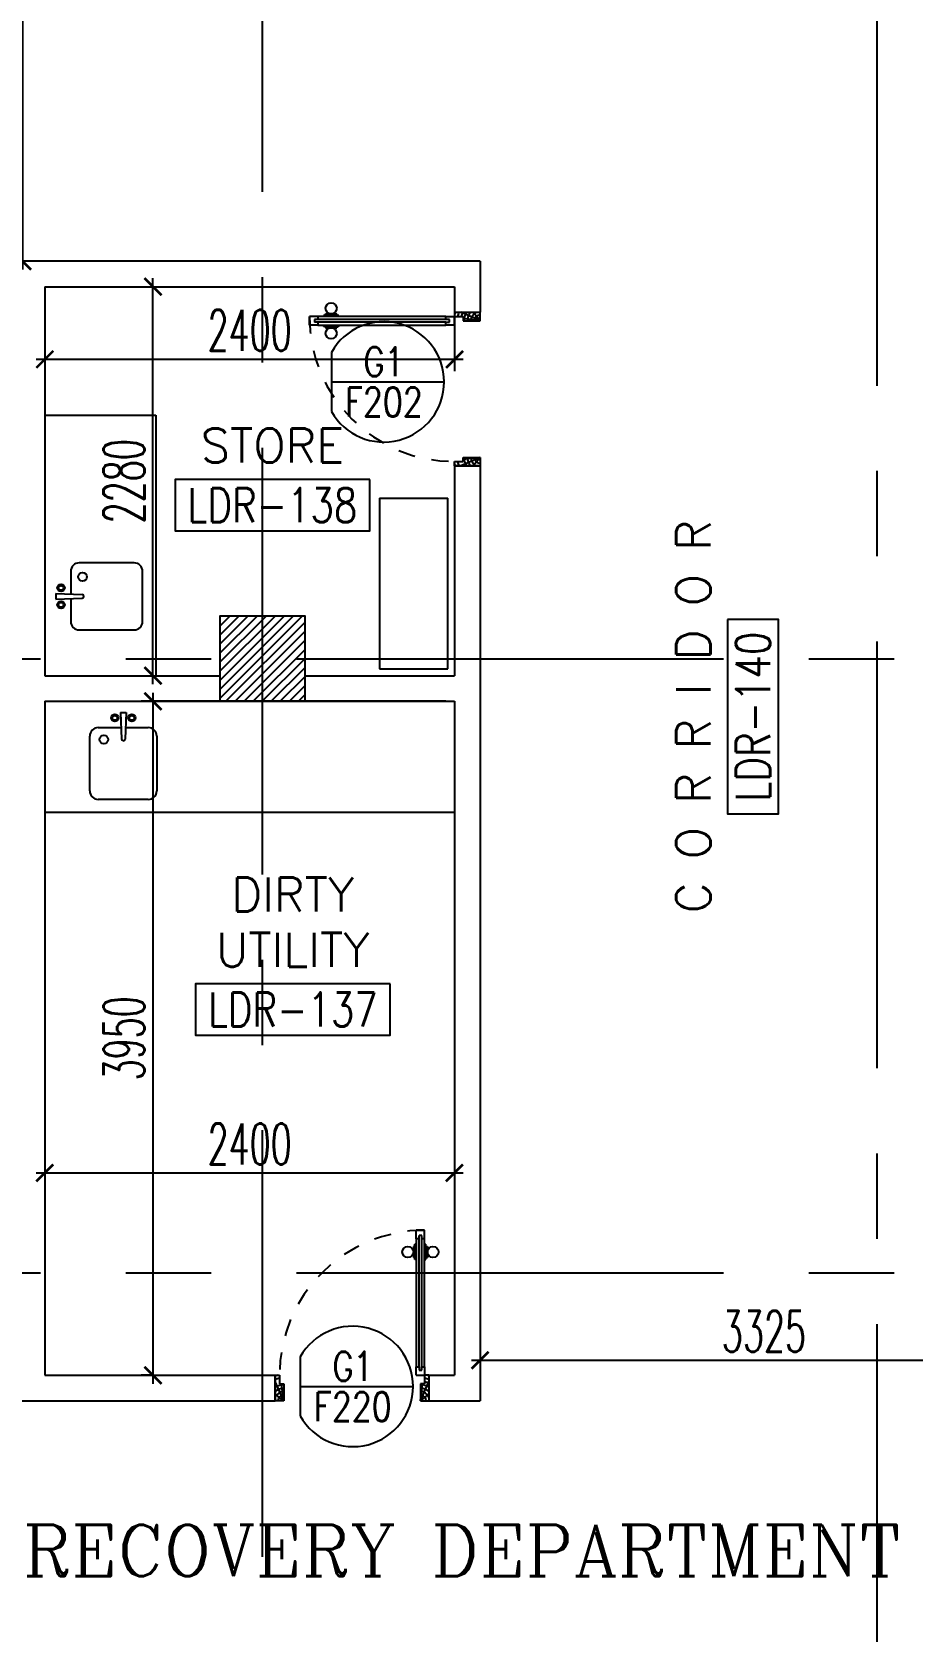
# Model space of a CAD drawing. Extents: x 275967.8 to 276060, y 57291.9 to 57371.4.
# Drawn here: x 275994.99 to 276000.15, y 57307.46 to 57316.84 of the extents above; entities that cross this region are included whole.
import ezdxf
from ezdxf.enums import TextEntityAlignment as Align

# ---------------------------------------------------------------- set-up
doc = ezdxf.new("R2010")
doc.units = 0
doc.header["$MEASUREMENT"] = 0
doc.header["$PDMODE"] = 34
doc.linetypes.add('CENTERX2', pattern=[4, 2.5, -0.5, 0.5, -0.5])
doc.linetypes.add('HIDDEN', pattern=[0.375, 0.25, -0.125])
doc.layers.get('0').update_dxf_attribs({"linetype": 'CONTINUOUS'})
doc.layers.get('DEFPOINTS').update_dxf_attribs({"linetype": 'CONTINUOUS'})
for name, color, linetype in [('AXES', 11, 'CENTERX2'), ('COL', 5, 'CONTINUOUS'), ('DIM', 4, 'CONTINUOUS'), ('DOOR', 7, 'CONTINUOUS'), ('DOOR-CR', 2, 'CONTINUOUS'), ('DOOR-NO', 3, 'CONTINUOUS'), ('HAT', 8, 'CONTINUOUS'), ('ME-FIX', 3, 'CONTINUOUS'), ('NON-MEDICAL', 3, 'CONTINUOUS'), ('RM-BOX', 4, 'CONTINUOUS'), ('RM-NAME', 2, 'CONTINUOUS'), ('RM-NO', 2, 'CONTINUOUS'), ('WALL', 2, 'CONTINUOUS')]:
    doc.layers.add(name, color=color, linetype=linetype)
doc.styles.add('ROMANC', font='romanc', dxfattribs={"height": 0.1})
doc.styles.add('ROMANS', font='ROMANS.shx', dxfattribs={"width": 0.6})
doc.dimstyles.new('STANDARD in', dxfattribs={"dimtxt": 0.24, "dimasz": 0.1, "dimexe": 0.07, "dimexo": 0.05, "dimgap": 0.05, "dimtad": 1, "dimdec": 0, "dimlfac": 1000, "dimzin": 0, "dimdsep": 46, "dimtxsty": 'ROMANS', "dimblk": 'ARCHTICK', "dimcen": 0.05, "dimdle": 0.05, "dimclrd": 4, "dimclre": 4, "dimclrt": 2, "dimadec": 0, "dimazin": 0, "dimtfac": 1, "dimtdec": 0, "dimtmove": 2, "dimatfit": 3, "dimfxl": 0, "dimtolj": 1, "dimtzin": 0, "dimarcsym": 0})

# ---------------------------------------------------------------- blocks, each defined once
blk = doc.blocks.new('*X84')
at = {"color": 0}
for p, q in [((42139.2, 132666.6), (42622.4, 133149.7)), ((42139.2, 132719.6), (42569.4, 133149.7)), ((42139.2, 132772.6), (42516.3, 133149.7)), ((42139.2, 132825.7), (42463.3, 133149.7)), ((42139.2, 132878.7), (42410.3, 133149.7)), ((42139.2, 132931.7), (42357.2, 133149.7)), ((42139.2, 132984.8), (42304.2, 133149.7)), ((42139.2, 133037.8), (42251.2, 133149.7)), ((42139.2, 133090.8), (42198.1, 133149.7)), ((42139.2, 133143.9), (42145.1, 133149.7)), ((42175.4, 132649.7), (42639.2, 133113.5)), ((42228.5, 132649.7), (42639.2, 133060.5)), ((42281.5, 132649.7), (42639.2, 133007.5)), ((42334.5, 132649.7), (42639.2, 132954.4)), ((42387.6, 132649.7), (42639.2, 132901.4)), ((42440.6, 132649.7), (42639.2, 132848.4)), ((42493.6, 132649.7), (42639.2, 132795.3)), ((42546.7, 132649.7), (42639.2, 132742.3)), ((42599.7, 132649.7), (42639.2, 132689.3))]:
    blk.add_line(p, q, dxfattribs=at)
blk = doc.blocks.new('COL50')
at = {"layer": 'COL'}
blk.add_lwpolyline([(-250, 250), (-250, -250), (250, -250), (250, 250)], close=True, dxfattribs=at)
blk = doc.blocks.new('DOOR90')
at = {"layer": 'DOOR', "color": 0, "linetype": 'ByBlock'}
for p, q in [((-150, 0), (-150, -25)), ((-150, 0), (0, 0)), ((0, -50), (0, 0)), ((-1000, -25), (-1000, -75)), ((-1000, -75), (-1000, -25)), ((-950, -25), (-1000, -25)), ((-950, -75), (-1000, -75)), ((-970, -42), (-970, -58)), ((-950, -42), (-970, -42)), ((-950, -58), (-970, -58)), ((-950, -25), (-950, -42)), ((-950, -58), (-950, -75)), ((-917.6, -25), (-917.6, -17.8)), ((-827.6, -17.8), (-917.6, -17.8)), ((-917.6, -75), (-917.6, -82.2)), ((-827.6, -82.2), (-917.6, -82.2)), ((-905, -17.8), (-905, -8.8)), ((-905, -8.8), (-840.2, -8.8)), ((-905, -17.8), (-840.2, -17.8)), ((-905, -82.2), (-905, -91.2)), ((-905, -82.2), (-840.2, -82.2)), ((-905, -91.2), (-840.2, -91.2)), ((-840.2, -17.8), (-840.2, -8.8)), ((-840.2, -82.2), (-840.2, -91.2)), ((-827.6, -25), (-827.6, -17.8)), ((-827.6, -75), (-827.6, -82.2)), ((-200, -42), (-200, -25)), ((-200, -25), (-150, -25)), ((-180, -42), (-200, -42)), ((-200, -75), (-200, -58)), ((-200, -58), (-180, -58)), ((-150, -75), (-200, -75)), ((-180, -58), (-180, -42)), ((-150, -75), (-150, -25)), ((-150, -25), (-100, -25)), ((-100, -25), (-100, -50)), ((-100, -50), (0, -50)), ((-150, -900), (-150, -875)), ((-150, -875), (-100, -875)), ((0, -900), (-150, -900)), ((-150, -900), (0, -900)), ((-100, -850), (0, -850)), ((-100, -875), (-100, -850)), ((0, -850), (0, -900))]:
    blk.add_line(p, q, dxfattribs=at)
at = {"layer": 'DOOR', "color": 9, "linetype": 'ByBlock'}
for p, q in [((0, -50), (-113.7, 0)), ((0, -50), (-40.1, 0)), ((0, -50), (-100, -36.6)), ((0, -850), (-113.7, -900)), ((0, -850), (-100, -863.4)), ((0, -850), (-40.1, -900))]:
    blk.add_line(p, q, dxfattribs=at)
at = {"layer": 'DOOR', "linetype": 'ByBlock'}
for p, q in [((-200, -25), (-950, -25)), ((-200, -42), (-950, -42)), ((-200, -58), (-950, -58)), ((-950, -75), (-200, -75))]:
    blk.add_line(p, q, dxfattribs=at)
at = {"layer": 'DOOR', "color": 0, "linetype": 'ByBlock'}
for centre in [(-872.6, 23.5), (-872.6, -123.5)]:
    blk.add_circle(centre, 32.4, dxfattribs=at)
at = {"layer": 'DOOR', "color": 9, "linetype": 'ByBlock'}
for centre, radius, start, end in [((0, -50), 154.4, 161.10529, 166.28577), ((0, -50), 134.4, 158.15985, 169.28002), ((0, -50), 94.4, 148.01819, 180), ((0, -50), 74.4, 137.77643, 180), ((0, -50), 114.4, 154.08384, 167.37743), ((0, -50), 54.4, 113.20738, 180), ((0, -50), 34.4, 90, 180), ((0, -50), 14.4, 90, 180), ((0, -850), 154.4, 193.71423, 198.89471), ((0, -850), 134.4, 190.71998, 201.84015), ((0, -850), 94.4, 180, 211.98181), ((0, -850), 74.4, 180, 222.22357), ((0, -850), 54.4, 180, 246.79262), ((0, -850), 34.4, 180, 270), ((0, -850), 14.4, 180, 270)]:
    blk.add_arc(centre, radius, start, end, dxfattribs=at)
at = {"layer": 'DOOR', "linetype": 'HIDDEN', "ltscale": 0.5}
blk.add_arc((-150, -25), 850, 180, 270, dxfattribs=at)
blk = doc.blocks.new('DD1')
at = {"layer": 'DOOR-CR'}
blk.add_line((-307.6, 0), (352.8, 0), dxfattribs=at)
blk.add_lwpolyline([(-307.6, -172.9, 3.820224), (-307.6, 172.9)], format="xyb", close=True, dxfattribs=at)
at = {"layer": 'DOOR-NO', "color": 255, "style": 'ROMANS', "width": 0.8}
for tag, p in [('G', (0, 183.5)), ('000', (0, -141.4))]:
    blk.add_attdef(tag, text='', height=204, dxfattribs=at).set_placement(p, align=Align.MIDDLE)
blk = doc.blocks.new('RM1')
at = {"layer": 'RM-BOX'}
blk.add_lwpolyline([(569.9, -200), (-569.9, -200), (-569.9, -500), (569.9, -500)], close=True, dxfattribs=at)
at = {"layer": 'RM-NAME', "style": 'ROMANS'}
for tag, p in [('ROOMNAME1', (0, 323.8)), ('ROOMNAME2', (0, 0))]:
    blk.add_attdef(tag, text='', height=200, dxfattribs=at).set_placement(p, align=Align.MIDDLE)
at = {"layer": 'RM-NO', "style": 'ROMANS', "width": 0.8}
blk.add_attdef('ROOMNO', text='', height=200, dxfattribs=at).set_placement((0, -350), align=Align.MIDDLE)
blk = doc.blocks.new('_ARCHTICK')
at = {"color": 0, "linetype": 'ByBlock', "const_width": 0.15}
blk.add_lwpolyline([(-0.5, -0.5), (0.5, 0.5)], dxfattribs=at)
blk = doc.blocks.new('*D327')
at = {"layer": 'DEFPOINTS', "color": 0, "linetype": 'ByBlock', "ltscale": 0.3}
for p in [(276000.9355, 57309.4967), (275997.6105, 57309.3589), (275997.6105, 57309.0504)]:
    blk.add_point(p, dxfattribs=at)
at = {"layer": 'DIM', "color": 4, "linetype": 'ByBlock', "lineweight": -2, "ltscale": 0.3}
for p, q in [((276000.9355, 57309.4467), (276000.9355, 57308.9804)), ((275997.6105, 57309.3089), (275997.6105, 57308.9804)), ((276000.9855, 57309.0504), (275997.5605, 57309.0504))]:
    blk.add_line(p, q, dxfattribs=at)
at = {"layer": 'DIM', "color": 4, "linetype": 'ByBlock', "lineweight": -2, "ltscale": 0.3, "xscale": 0.1, "yscale": 0.1, "zscale": 0.1, "rotation": 180}
blk.add_blockref('_ARCHTICK', (275997.6105, 57309.0504), dxfattribs=at)
at = {"layer": 'DIM', "color": 4, "linetype": 'ByBlock', "lineweight": -2, "ltscale": 0.3, "xscale": 0.1, "yscale": 0.1, "zscale": 0.1}
blk.add_blockref('_ARCHTICK', (276000.9355, 57309.0504), dxfattribs=at)
at = {"layer": 'DIM', "color": 2, "linetype": 'ByBlock', "ltscale": 0.3, "insert": (275999.273, 57309.2204), "char_height": 0.24, "attachment_point": 5, "style": 'ROMANS'}
blk.add_mtext('\\A1;3325', dxfattribs=at)
blk = doc.blocks.new('*D326')
at = {"layer": 'DEFPOINTS', "color": 0, "linetype": 'ByBlock', "ltscale": 0.3}
for p in [(275997.4605, 57312.9129), (275995.6942, 57308.9629), (275995.7355, 57308.9629)]:
    blk.add_point(p, dxfattribs=at)
at = {"layer": 'DIM', "color": 4, "linetype": 'ByBlock', "lineweight": -2, "ltscale": 0.3}
for p, q in [((275995.6942, 57312.9629), (275995.6942, 57308.9129)), ((275997.4105, 57312.9129), (275995.6242, 57312.9129)), ((275995.6855, 57308.9629), (275995.6242, 57308.9629))]:
    blk.add_line(p, q, dxfattribs=at)
at = {"layer": 'DIM', "color": 4, "linetype": 'ByBlock', "lineweight": -2, "ltscale": 0.3, "xscale": 0.1, "yscale": 0.1, "zscale": 0.1}
for p, rotation in [((275995.6942, 57312.9129), 90), ((275995.6942, 57308.9629), 270)]:
    blk.add_blockref('_ARCHTICK', p, dxfattribs=dict(at, rotation=rotation))
at = {"layer": 'DIM', "color": 2, "linetype": 'ByBlock', "ltscale": 0.3, "insert": (275995.5242, 57310.9379), "char_height": 0.24, "attachment_point": 5, "rotation": 90, "style": 'ROMANS'}
blk.add_mtext('\\A1;3950', dxfattribs=at)
blk = doc.blocks.new('*D325')
at = {"layer": 'DEFPOINTS', "color": 0, "linetype": 'ByBlock', "ltscale": 0.3}
for p in [(275995.0605, 57310.2172), (275997.4605, 57310.2172), (275997.4605, 57310.1487)]:
    blk.add_point(p, dxfattribs=at)
at = {"layer": 'DIM', "color": 4, "linetype": 'ByBlock', "lineweight": -2, "ltscale": 0.3}
for p, q in [((275995.0105, 57310.1487), (275997.5105, 57310.1487)), ((275995.0605, 57310.1672), (275995.0605, 57310.0787)), ((275997.4605, 57310.1672), (275997.4605, 57310.0787))]:
    blk.add_line(p, q, dxfattribs=at)
at = {"layer": 'DIM', "color": 4, "linetype": 'ByBlock', "lineweight": -2, "ltscale": 0.3, "xscale": 0.1, "yscale": 0.1, "zscale": 0.1, "rotation": 180}
blk.add_blockref('_ARCHTICK', (275995.0605, 57310.1487), dxfattribs=at)
at = {"layer": 'DIM', "color": 4, "linetype": 'ByBlock', "lineweight": -2, "ltscale": 0.3, "xscale": 0.1, "yscale": 0.1, "zscale": 0.1}
blk.add_blockref('_ARCHTICK', (275997.4605, 57310.1487), dxfattribs=at)
at = {"layer": 'DIM', "color": 2, "linetype": 'ByBlock', "ltscale": 0.3, "insert": (275996.2605, 57310.3187), "char_height": 0.24, "attachment_point": 5, "style": 'ROMANS'}
blk.add_mtext('\\A1;2400', dxfattribs=at)
blk = doc.blocks.new('*D324')
at = {"layer": 'DEFPOINTS', "color": 0, "linetype": 'ByBlock', "ltscale": 0.3}
for p in [(275995.0605, 57315.3429), (275995.6942, 57315.3429), (275995.0605, 57313.0629)]:
    blk.add_point(p, dxfattribs=at)
at = {"layer": 'DIM', "color": 4, "linetype": 'ByBlock', "lineweight": -2, "ltscale": 0.3}
for p, q in [((275995.6942, 57313.0129), (275995.6942, 57315.3929)), ((275995.1105, 57315.3429), (275995.7642, 57315.3429)), ((275995.1105, 57313.0629), (275995.7642, 57313.0629))]:
    blk.add_line(p, q, dxfattribs=at)
at = {"layer": 'DIM', "color": 4, "linetype": 'ByBlock', "lineweight": -2, "ltscale": 0.3, "xscale": 0.1, "yscale": 0.1, "zscale": 0.1}
for p, rotation in [((275995.6942, 57315.3429), 90), ((275995.6942, 57313.0629), 270)]:
    blk.add_blockref('_ARCHTICK', p, dxfattribs=dict(at, rotation=rotation))
at = {"layer": 'DIM', "color": 2, "linetype": 'ByBlock', "ltscale": 0.3, "insert": (275995.5242, 57314.2029), "char_height": 0.24, "attachment_point": 5, "rotation": 90, "style": 'ROMANS'}
blk.add_mtext('\\A1;2280', dxfattribs=at)
blk = doc.blocks.new('*D323')
at = {"layer": 'DEFPOINTS', "color": 0, "linetype": 'ByBlock', "ltscale": 0.3}
for p in [(275995.0605, 57315.3429), (275997.4605, 57315.3429), (275995.0605, 57314.9172)]:
    blk.add_point(p, dxfattribs=at)
at = {"layer": 'DIM', "color": 4, "linetype": 'ByBlock', "lineweight": -2, "ltscale": 0.3}
for p, q in [((275995.0605, 57315.2929), (275995.0605, 57314.8472)), ((275997.4605, 57315.2929), (275997.4605, 57314.8472)), ((275997.5105, 57314.9172), (275995.0105, 57314.9172))]:
    blk.add_line(p, q, dxfattribs=at)
at = {"layer": 'DIM', "color": 4, "linetype": 'ByBlock', "lineweight": -2, "ltscale": 0.3, "xscale": 0.1, "yscale": 0.1, "zscale": 0.1, "rotation": 180}
blk.add_blockref('_ARCHTICK', (275995.0605, 57314.9172), dxfattribs=at)
at = {"layer": 'DIM', "color": 4, "linetype": 'ByBlock', "lineweight": -2, "ltscale": 0.3, "xscale": 0.1, "yscale": 0.1, "zscale": 0.1}
blk.add_blockref('_ARCHTICK', (275997.4605, 57314.9172), dxfattribs=at)
at = {"layer": 'DIM', "color": 2, "linetype": 'ByBlock', "ltscale": 0.3, "insert": (275996.2605, 57315.0872), "char_height": 0.24, "attachment_point": 5, "style": 'ROMANS'}
blk.add_mtext('\\A1;2400', dxfattribs=at)
blk = doc.blocks.new('*D781')
at = {"layer": 'DEFPOINTS', "color": 0, "linetype": 'ByBlock', "ltscale": 0.3}
for p in [(275995.1784, 57318.0429), (275994.9303, 57315.4929), (275995.1784, 57315.4929)]:
    blk.add_point(p, dxfattribs=at)
at = {"layer": 'DIM', "color": 4, "linetype": 'ByBlock', "lineweight": -2, "ltscale": 0.3}
for p, q in [((275995.1284, 57318.0429), (275994.8603, 57318.0429)), ((275994.9303, 57318.0929), (275994.9303, 57315.4429)), ((275995.1284, 57315.4929), (275994.8603, 57315.4929))]:
    blk.add_line(p, q, dxfattribs=at)
at = {"layer": 'DIM', "color": 4, "linetype": 'ByBlock', "lineweight": -2, "ltscale": 0.3, "xscale": 0.1, "yscale": 0.1, "zscale": 0.1}
for p, rotation in [((275994.9303, 57318.0429), 90), ((275994.9303, 57315.4929), 270)]:
    blk.add_blockref('_ARCHTICK', p, dxfattribs=dict(at, rotation=rotation))
at = {"layer": 'DIM', "color": 2, "linetype": 'ByBlock', "ltscale": 0.3, "insert": (275994.7603, 57316.7679), "char_height": 0.24, "attachment_point": 5, "rotation": 90, "style": 'ROMANS'}
blk.add_mtext('\\A1;2550', dxfattribs=at)

msp = doc.modelspace()

# ---------------------------------------------------------------- linework, layer by layer
at = {"layer": 'AXES'}
for p, q in [((275996.3355, 57291.8986), (275996.3355, 57370.7113)), ((275999.9355, 57298.7629), (275999.9355, 57357.5829)), ((275968.5355, 57313.1629), (276036.5755, 57313.1629)), ((275968.5355, 57309.5629), (276036.5755, 57309.5629))]:
    msp.add_line(p, q, dxfattribs=at)
at = {"layer": 'ME-FIX'}
for p, q in [((275995.0605, 57314.5902), (275995.7105, 57314.5902)), ((275995.7105, 57314.5902), (275995.7105, 57313.0629)), ((275995.5834, 57313.7244), (275995.2623, 57313.7244)), ((275995.2124, 57313.6745), (275995.2124, 57313.5381)), ((275995.6333, 57313.3816), (275995.6333, 57313.6745)), ((275995.1242, 57313.5441), (275995.2795, 57313.5381)), ((275995.1242, 57313.5441), (275995.1242, 57313.5121)), ((275995.1242, 57313.5121), (275995.2795, 57313.5181)), ((275995.2124, 57313.5181), (275995.2124, 57313.3816)), ((275995.2623, 57313.3317), (275995.5834, 57313.3317))]:
    msp.add_line(p, q, dxfattribs=at)
for centre, radius in [((275995.1553, 57313.5778), 0.0217), ((275995.2819, 57313.6425), 0.0255), ((275995.1553, 57313.5778), 0.014), ((275995.1553, 57313.4783), 0.0217), ((275995.1553, 57313.4783), 0.014)]:
    msp.add_circle(centre, radius, dxfattribs=at)
for centre, radius, start, end in [((275995.2623, 57313.6745), 0.0499, 90, 180), ((275995.5834, 57313.6745), 0.0499, 0, 90), ((275995.2795, 57313.5281), 0.00997, 270, 90), ((275995.2623, 57313.3816), 0.0499, 180, 270), ((275995.5834, 57313.3816), 0.0499, 270, 0)]:
    msp.add_arc(centre, radius, start, end, dxfattribs=at)
at = {"layer": 'NON-MEDICAL'}
for p, q in [((275997.0205, 57314.1039), (275997.0205, 57313.1039)), ((275997.0205, 57314.1039), (275997.4205, 57314.1039)), ((275997.4205, 57313.1039), (275997.4205, 57314.1039)), ((275997.0205, 57313.1039), (275997.4205, 57313.1039)), ((275995.3738, 57312.7587), (275995.5103, 57312.7587)), ((275995.5043, 57312.8469), (275995.5363, 57312.8469)), ((275995.5043, 57312.8469), (275995.5103, 57312.6916)), ((275995.5363, 57312.8469), (275995.5303, 57312.6916)), ((275995.5303, 57312.7587), (275995.6667, 57312.7587)), ((275995.324, 57312.3877), (275995.324, 57312.7088)), ((275995.7166, 57312.7088), (275995.7166, 57312.3877)), ((275995.6667, 57312.3378), (275995.3738, 57312.3378)), ((275995.0605, 57312.2629), (275997.4605, 57312.2629))]:
    msp.add_line(p, q, dxfattribs=at)
for centre, radius in [((275995.4705, 57312.8158), 0.0217), ((275995.4705, 57312.8158), 0.014), ((275995.5701, 57312.8158), 0.0217), ((275995.5701, 57312.8158), 0.014), ((275995.4058, 57312.6892), 0.0255)]:
    msp.add_circle(centre, radius, dxfattribs=at)
for centre, radius, start, end in [((275995.3738, 57312.7088), 0.0499, 90, 180), ((275995.6667, 57312.7088), 0.0499, 0, 90), ((275995.5203, 57312.6916), 0.00997, 180, 0), ((275995.3738, 57312.3877), 0.0499, 180, 270), ((275995.6667, 57312.3877), 0.0499, 270, 0)]:
    msp.add_arc(centre, radius, start, end, dxfattribs=at)
at = {"layer": 'WALL'}
for p, q in [((275997.6105, 57315.4929), (275987.9855, 57315.4929)), ((275997.6105, 57315.4929), (275997.6105, 57315.1929)), ((275995.0605, 57315.3429), (275995.0605, 57313.0629)), ((275995.0605, 57315.3429), (275997.4605, 57315.3429)), ((275997.4605, 57315.3429), (275997.4605, 57315.1929)), ((275997.4605, 57315.1929), (275997.6105, 57315.1929)), ((275997.4605, 57314.2929), (275997.6105, 57314.2929)), ((275997.4605, 57314.2929), (275997.4605, 57313.0629)), ((275997.6105, 57314.2929), (275997.6105, 57308.8129)), ((275995.0605, 57313.0629), (275996.0855, 57313.0629)), ((275996.5855, 57313.0629), (275997.4605, 57313.0629)), ((275995.0605, 57312.9129), (275997.4605, 57312.9129)), ((275995.0605, 57312.9129), (275995.0605, 57308.9629)), ((275997.4605, 57312.9129), (275997.4605, 57308.9629)), ((275995.0605, 57308.9629), (275996.4105, 57308.9629)), ((275996.4105, 57308.9629), (275996.4105, 57308.8129)), ((275997.3105, 57308.9629), (275997.4605, 57308.9629)), ((275997.3105, 57308.9629), (275997.3105, 57308.8129)), ((275994.9105, 57308.8129), (275996.4105, 57308.8129)), ((275997.3105, 57308.8129), (275997.6105, 57308.8129))]:
    msp.add_line(p, q, dxfattribs=at)
at = {"layer": 'WALL', "linetype": 'ByBlock', "ltscale": 0.3}
msp.add_lwpolyline([(275996.5855, 57313.4129), (275996.0855, 57313.4129), (275996.0855, 57312.9129), (275996.5855, 57312.9129)], close=True, dxfattribs=at)

# ---------------------------------------------------------------- block references
at = {"layer": 'COL', "xscale": 0.001, "yscale": 0.001, "zscale": 0.001}
msp.add_blockref('COL50', (275996.3355, 57313.1629), dxfattribs=at)
at = {"layer": 'DOOR', "color": 0, "linetype": 'ByBlock', "xscale": 0.001, "yscale": 0.001, "zscale": 0.001}
msp.add_blockref('DOOR90', (275997.6105, 57315.1929), dxfattribs=at)
at = {"layer": 'DOOR', "color": 0, "linetype": 'ByBlock', "xscale": 0.001, "yscale": 0.001, "zscale": 0.001, "rotation": 270}
msp.add_blockref('DOOR90', (275997.3105, 57308.8129), dxfattribs=at)
at = {"layer": 'DOOR-NO'}
ref = msp.add_blockref('DD1', (275997.0466, 57314.7853), dxfattribs=dict(at, xscale=0.001, yscale=0.001, zscale=0.001))
ref.add_attrib('G', 'G1', dxfattribs={"height": 0.17, "style": 'ROMANS', "width": 0.8}).set_placement((275997.0466, 57314.9032), align=Align.MIDDLE)
ref.add_attrib('000', 'F202', dxfattribs={"height": 0.17, "style": 'ROMANS', "width": 0.8}).set_placement((275997.0466, 57314.6674), align=Align.MIDDLE)
ref = msp.add_blockref('DD1', (275996.8648, 57308.8974), dxfattribs=dict(at, xscale=0.001, yscale=0.001, zscale=0.001))
ref.add_attrib('G', 'G1', dxfattribs={"height": 0.17, "style": 'ROMANS', "width": 0.8}).set_placement((275996.8648, 57309.0153), align=Align.MIDDLE)
ref.add_attrib('000', 'F220', dxfattribs={"height": 0.17, "style": 'ROMANS', "width": 0.8}).set_placement((275996.8648, 57308.7795), align=Align.MIDDLE)
at = {"layer": 'HAT', "xscale": 0.001, "yscale": 0.001, "zscale": 0.001}
msp.add_blockref('*X84', (275953.9463, 57180.2632), dxfattribs=at)
at = {"layer": 'RM-NAME', "xscale": 0.001, "yscale": 0.001, "zscale": 0.001}
for p, values in [((275996.3938, 57314.4123), {'ROOMNO': 'LDR-138', 'ROOMNAME2': 'STORE'}), ((275996.5137, 57311.457), {'ROOMNO': 'LDR-137', 'ROOMNAME2': 'UTILITY', 'ROOMNAME1': 'DIRTY'})]:
    msp.add_blockref('RM1', p, dxfattribs=at).add_auto_attribs(values)
at = {"layer": 'RM-NAME', "xscale": 0.001, "yscale": 0.001, "zscale": 0.001, "rotation": 90}
msp.add_blockref('RM1', (275998.8594, 57312.8234), dxfattribs=at).add_auto_attribs({'ROOMNO': 'LDR-140', 'ROOMNAME2': 'C O R R I D O R'})

# ---------------------------------------------------------------- texts
at = {"layer": 'RM-NAME', "color": 2, "style": 'ROMANC'}
msp.add_text('LABOUR/DELIVERY/ RECOVERY DEPARTMENT', height=0.3, dxfattribs=at).set_placement((275995.292, 57307.9145), align=Align.MIDDLE)

# ---------------------------------------------------------------- dimensions: what is measured, and where the dimension line sits
at = {"layer": 'DIM', "linetype": 'ByBlock', "ltscale": 0.3}
for base, p1, p2, picture, middle in [((275994.9303, 57315.4929), (275995.1784, 57318.0429), (275995.1784, 57315.4929), '*D781', (275994.7603, 57316.7679)), ((275995.6942, 57315.3429), (275995.0605, 57313.0629), (275995.0605, 57315.3429), '*D324', (275995.5242, 57314.2029)), ((275995.6942, 57308.9629), (275997.4605, 57312.9129), (275995.7355, 57308.9629), '*D326', (275995.5242, 57310.9379))]:
    dim = msp.add_linear_dim(base=base, p1=p1, p2=p2, angle=90, dimstyle='STANDARD in', dxfattribs=at)
    dim.commit()
    dim.dimension.update_dxf_attribs({"geometry": picture, "text_midpoint": middle})
for base, p1, p2, picture, middle in [((275995.0605, 57314.9172), (275997.4605, 57315.3429), (275995.0605, 57315.3429), '*D323', (275996.2605, 57315.0872)), ((275997.4605, 57310.1487), (275995.0605, 57310.2172), (275997.4605, 57310.2172), '*D325', (275996.2605, 57310.3187)), ((275997.6105, 57309.0504), (276000.9355, 57309.4967), (275997.6105, 57309.3589), '*D327', (275999.273, 57309.2204))]:
    dim = msp.add_linear_dim(base=base, p1=p1, p2=p2, dimstyle='STANDARD in', dxfattribs=at)
    dim.commit()
    dim.dimension.update_dxf_attribs({"geometry": picture, "text_midpoint": middle})

doc.saveas('drawing.dxf')
